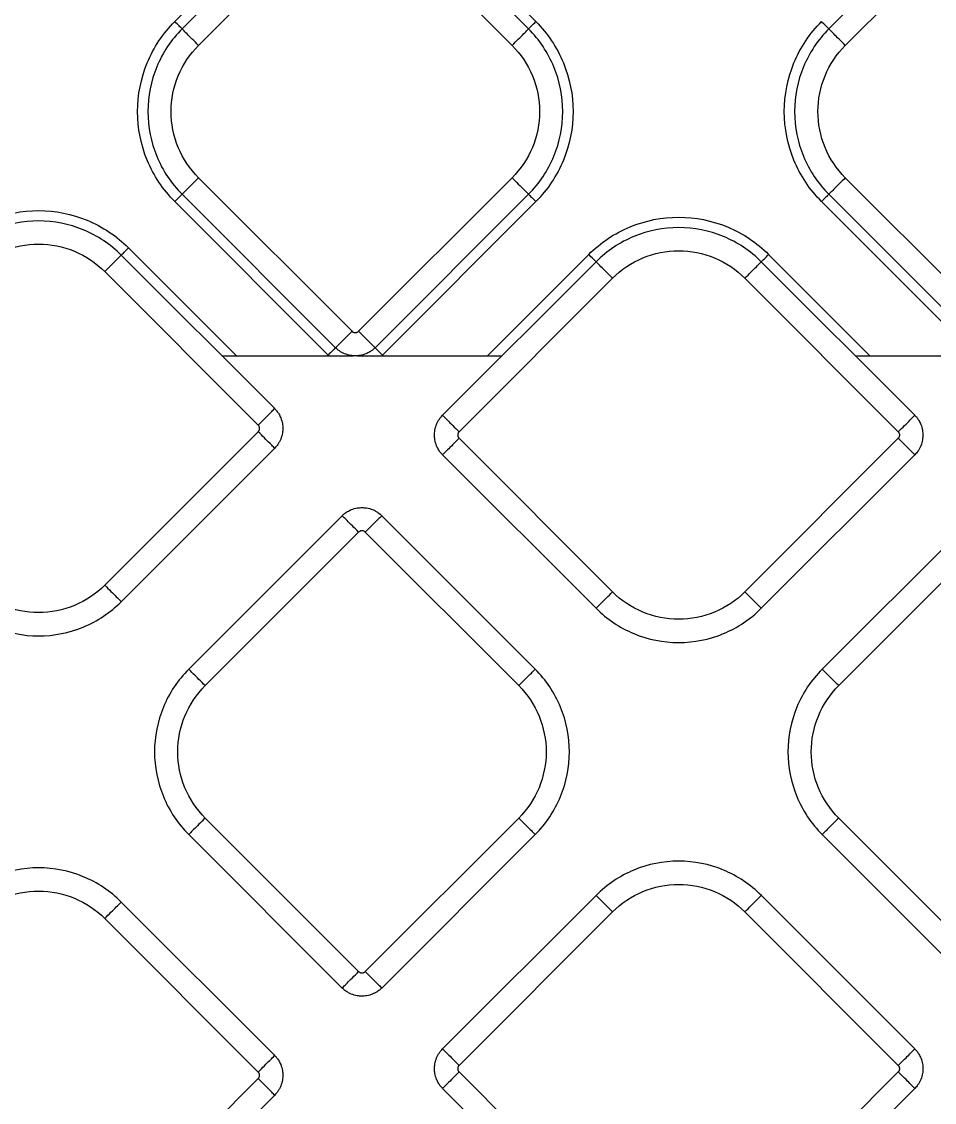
# Model space of a CAD drawing. Extents: x 525 to 609, y 649 to 778.
# Drawn here: x 567.038 to 570.957, y 693.488 to 698.127 of the extents above; entities that cross this region are included whole.
import ezdxf

# ---------------------------------------------------------------- set-up
doc = ezdxf.new("R2010")
doc.units = 0
doc.header["$MEASUREMENT"] = 0
doc.layers.add('1', color=4, linetype='Continuous')

# ---------------------------------------------------------------- blocks, each defined once
blk = doc.blocks.new('JETSETTER')
at = {"layer": '1', "color": 3, "linetype": 'Continuous', "lineweight": 25}
for p, q in [((43.2274, 29.6611), (42.5687, 29.0024)), ((44.1186, 29.0024), (43.4599, 29.6611)), ((43.2588, 29.6299), (42.6, 28.9711)), ((44.0873, 28.9711), (43.4285, 29.6299)), ((46.0353, 29.63), (45.3765, 28.9711)), ((42.6707, 28.9004), (43.3295, 29.5592)), ((43.3578, 29.5592), (44.0166, 28.9004)), ((45.4472, 28.9004), (46.106, 29.5593)), ((43.3295, 27.6734), (42.6707, 28.3323)), ((44.0166, 28.3323), (43.3578, 27.6734)), ((46.106, 27.6735), (45.4472, 28.3323)), ((42.6, 28.2616), (43.2588, 27.6027)), ((43.4285, 27.6027), (44.0873, 28.2616)), ((45.3765, 28.2616), (46.0353, 27.6028)), ((42.5687, 28.2303), (43.2274, 27.5715)), ((43.4599, 27.5715), (44.1186, 28.2303)), ((45.3452, 28.2303), (46.0039, 27.5716)), ((42.8329, 27.5687), (42.37, 28.0316)), ((42.9975, 27.3414), (42.3387, 28.0003)), ((44.3771, 27.9718), (43.7183, 27.3129)), ((44.3458, 28.0031), (43.9114, 27.5687)), ((45.7455, 27.3129), (45.0866, 27.9718)), ((45.5523, 27.5687), (45.1179, 28.0031)), ((42.268, 27.9296), (42.9268, 27.2707)), ((43.789, 27.2422), (44.4478, 27.9011)), ((45.0159, 27.9011), (45.6748, 27.2422)), ((42.7699, 27.5687), (43.3346, 27.5687)), ((43.3527, 27.5687), (43.9744, 27.5687)), ((45.4894, 27.5687), (46.1115, 27.5687)), ((42.9268, 27.2425), (42.268, 26.5836)), ((44.4478, 26.5551), (43.789, 27.214)), ((45.6748, 27.214), (45.0159, 26.5551)), ((42.3387, 26.5129), (42.9975, 27.1718)), ((43.7183, 27.1433), (44.3771, 26.4844)), ((45.0866, 26.4844), (45.7455, 27.1433)), ((43.2873, 26.882), (42.6285, 26.2231)), ((44.1158, 26.2231), (43.457, 26.882)), ((46.0068, 26.8819), (45.348, 26.2231)), ((42.6992, 26.1524), (43.358, 26.8113)), ((43.3863, 26.8113), (44.0451, 26.1524)), ((45.4187, 26.1524), (46.0775, 26.8112)), ((43.358, 24.9255), (42.6992, 25.5843)), ((44.0451, 25.5843), (43.3863, 24.9255)), ((46.0775, 24.9254), (45.4187, 25.5843)), ((42.6285, 25.5136), (43.2873, 24.8548)), ((43.457, 24.8548), (44.1158, 25.5136)), ((45.348, 25.5136), (46.0068, 24.8547)), ((44.3771, 25.2523), (43.7183, 24.5934)), ((45.7455, 24.5934), (45.0867, 25.2523)), ((42.9975, 24.5649), (42.3386, 25.2238)), ((42.2679, 25.1531), (42.9268, 24.4942)), ((43.789, 24.5227), (44.4478, 25.1816)), ((45.016, 25.1816), (45.6748, 24.5227)), ((44.4478, 23.8356), (43.789, 24.4945)), ((45.6748, 24.4945), (45.016, 23.8356)), ((42.9268, 24.466), (42.2679, 23.8071)), ((43.7183, 24.4238), (44.3771, 23.7649)), ((45.0867, 23.7649), (45.7455, 24.4238)), ((42.3386, 23.7364), (42.9975, 24.3953))]:
    blk.add_line(p, q, dxfattribs=at)
for points, knots in [([(42.5687, 28.2303), (42.5181, 28.2808), (42.4777, 28.3414), (42.423, 28.4734), (42.4088, 28.5449), (42.4088, 28.6878), (42.423, 28.7592), (42.4777, 28.8913), (42.5181, 28.9519), (42.5687, 29.0024)], [0, 0, 0, 0, 0.25, 0.25, 0.5, 0.5, 0.75, 0.75, 1, 1, 1, 1]), ([(42.6, 28.9711), (42.597, 28.9741), (42.5924, 28.9786), (42.5815, 28.9896), (42.5751, 28.996), (42.5687, 29.0024)], [0, 0, 0, 0, 0.5, 0.5, 1, 1, 1, 1]), ([(44.0873, 28.9711), (44.0903, 28.9741), (44.0948, 28.9786), (44.1058, 28.9896), (44.1122, 28.996), (44.1186, 29.0024)], [0, 0, 0, 0, 0.5, 0.5, 1, 1, 1, 1]), ([(44.1186, 29.0024), (44.1691, 28.9519), (44.2096, 28.8913), (44.2643, 28.7592), (44.2785, 28.6878), (44.2785, 28.5449), (44.2643, 28.4734), (44.2096, 28.3414), (44.1691, 28.2808), (44.1186, 28.2303)], [0, 0, 0, 0, 0.25, 0.25, 0.5, 0.5, 0.75, 0.75, 1, 1, 1, 1]), ([(45.3452, 28.2303), (45.2946, 28.2808), (45.2542, 28.3414), (45.1995, 28.4735), (45.1853, 28.5449), (45.1853, 28.6878), (45.1995, 28.7593), (45.2542, 28.8913), (45.2946, 28.9519), (45.3452, 29.0024)], [0, 0, 0, 0, 0.25, 0.25, 0.5, 0.5, 0.75, 0.75, 1, 1, 1, 1]), ([(45.3765, 28.9711), (45.3735, 28.9741), (45.3689, 28.9787), (45.358, 28.9896), (45.3516, 28.996), (45.3452, 29.0024)], [0, 0, 0, 0, 0.5, 0.5, 1, 1, 1, 1]), ([(42.6, 28.9711), (42.5535, 28.9247), (42.5163, 28.869), (42.4661, 28.7477), (42.453, 28.682), (42.453, 28.5507), (42.4661, 28.485), (42.5163, 28.3637), (42.5535, 28.308), (42.6, 28.2616)], [0, 0, 0, 0, 0.25, 0.25, 0.5, 0.5, 0.75, 0.75, 1, 1, 1, 1]), ([(42.6707, 28.9004), (42.6615, 28.9096), (42.6524, 28.9187), (42.6354, 28.9356), (42.6276, 28.9434), (42.6146, 28.9565), (42.6093, 28.9618), (42.6021, 28.969), (42.6001, 28.9709), (42.6, 28.9711)], [0, 0, 0, 0, 0.25, 0.25, 0.5, 0.5, 0.75, 0.75, 1, 1, 1, 1]), ([(44.0166, 28.9004), (44.0258, 28.9096), (44.0349, 28.9187), (44.0519, 28.9356), (44.0596, 28.9434), (44.0727, 28.9565), (44.078, 28.9618), (44.0852, 28.969), (44.0872, 28.9709), (44.0873, 28.9711)], [0, 0, 0, 0, 0.25, 0.25, 0.5, 0.5, 0.75, 0.75, 1, 1, 1, 1]), ([(44.0873, 28.2616), (44.1338, 28.308), (44.1709, 28.3637), (44.2212, 28.485), (44.2343, 28.5507), (44.2343, 28.682), (44.2212, 28.7477), (44.1709, 28.869), (44.1338, 28.9247), (44.0873, 28.9711)], [0, 0, 0, 0, 0.25, 0.25, 0.5, 0.5, 0.75, 0.75, 1, 1, 1, 1]), ([(45.3765, 28.9711), (45.33, 28.9247), (45.2928, 28.869), (45.2426, 28.7477), (45.2295, 28.682), (45.2295, 28.5507), (45.2426, 28.485), (45.2928, 28.3637), (45.33, 28.308), (45.3765, 28.2616)], [0, 0, 0, 0, 0.25, 0.25, 0.5, 0.5, 0.75, 0.75, 1, 1, 1, 1]), ([(45.4472, 28.9004), (45.438, 28.9096), (45.4289, 28.9187), (45.4119, 28.9357), (45.4041, 28.9435), (45.3911, 28.9565), (45.3858, 28.9618), (45.3786, 28.969), (45.3766, 28.971), (45.3765, 28.9711)], [0, 0, 0, 0, 0.25, 0.25, 0.5, 0.5, 0.75, 0.75, 1, 1, 1, 1]), ([(42.6707, 28.3323), (42.6335, 28.3695), (42.6037, 28.414), (42.5635, 28.5112), (42.553, 28.5637), (42.553, 28.6689), (42.5635, 28.7215), (42.6037, 28.8187), (42.6335, 28.8632), (42.6707, 28.9004)], [0, 0, 0, 0, 0.25, 0.25, 0.5, 0.5, 0.75, 0.75, 1, 1, 1, 1]), ([(44.0166, 28.9004), (44.0538, 28.8632), (44.0836, 28.8187), (44.1238, 28.7215), (44.1343, 28.6689), (44.1343, 28.5637), (44.1238, 28.5112), (44.0836, 28.414), (44.0538, 28.3695), (44.0166, 28.3323)], [0, 0, 0, 0, 0.25, 0.25, 0.5, 0.5, 0.75, 0.75, 1, 1, 1, 1]), ([(45.4472, 28.3323), (45.41, 28.3695), (45.3802, 28.414), (45.34, 28.5112), (45.3295, 28.5638), (45.3295, 28.669), (45.34, 28.7215), (45.3802, 28.8187), (45.41, 28.8632), (45.4472, 28.9004)], [0, 0, 0, 0, 0.25, 0.25, 0.5, 0.5, 0.75, 0.75, 1, 1, 1, 1]), ([(42.6707, 28.3323), (42.6615, 28.3231), (42.6524, 28.314), (42.6354, 28.297), (42.6276, 28.2892), (42.6146, 28.2762), (42.6093, 28.2709), (42.6021, 28.2637), (42.6001, 28.2617), (42.6, 28.2616)], [0, 0, 0, 0, 0.25, 0.25, 0.5, 0.5, 0.75, 0.75, 1, 1, 1, 1]), ([(44.0166, 28.3323), (44.0258, 28.3231), (44.0349, 28.314), (44.0519, 28.297), (44.0596, 28.2892), (44.0727, 28.2762), (44.078, 28.2709), (44.0852, 28.2637), (44.0872, 28.2617), (44.0873, 28.2616)], [0, 0, 0, 0, 0.25, 0.25, 0.5, 0.5, 0.75, 0.75, 1, 1, 1, 1]), ([(45.4472, 28.3323), (45.438, 28.3231), (45.4289, 28.314), (45.4119, 28.2971), (45.4041, 28.2893), (45.3911, 28.2762), (45.3858, 28.2709), (45.3786, 28.2637), (45.3766, 28.2618), (45.3765, 28.2616)], [0, 0, 0, 0, 0.25, 0.25, 0.5, 0.5, 0.75, 0.75, 1, 1, 1, 1]), ([(42.6, 28.2616), (42.597, 28.2586), (42.5924, 28.254), (42.5815, 28.2431), (42.5751, 28.2367), (42.5687, 28.2303)], [0, 0, 0, 0, 0.5, 0.5, 1, 1, 1, 1]), ([(44.0873, 28.2616), (44.0903, 28.2586), (44.0948, 28.254), (44.1058, 28.2431), (44.1122, 28.2367), (44.1186, 28.2303)], [0, 0, 0, 0, 0.5, 0.5, 1, 1, 1, 1]), ([(45.3765, 28.2616), (45.3735, 28.2586), (45.3689, 28.2541), (45.358, 28.2431), (45.3516, 28.2367), (45.3452, 28.2303)], [0, 0, 0, 0, 0.5, 0.5, 1, 1, 1, 1]), ([(41.5978, 28.0316), (41.6484, 28.0821), (41.7089, 28.1226), (41.841, 28.1773), (41.9124, 28.1915), (42.0554, 28.1915), (42.1268, 28.1773), (42.2589, 28.1226), (42.3194, 28.0821), (42.37, 28.0316)], [0, 0, 0, 0, 0.25, 0.25, 0.5, 0.5, 0.75, 0.75, 1, 1, 1, 1]), ([(44.3458, 28.0031), (44.3964, 28.0536), (44.4569, 28.0941), (44.589, 28.1488), (44.6604, 28.163), (44.8033, 28.163), (44.8748, 28.1488), (45.0068, 28.0941), (45.0674, 28.0536), (45.1179, 28.0031)], [0, 0, 0, 0, 0.25, 0.25, 0.5, 0.5, 0.75, 0.75, 1, 1, 1, 1]), ([(42.3387, 28.0003), (42.2922, 28.0467), (42.2366, 28.0839), (42.1152, 28.1342), (42.0496, 28.1472), (41.9182, 28.1472), (41.8526, 28.1342), (41.7312, 28.0839), (41.6756, 28.0467), (41.6291, 28.0003)], [0, 0, 0, 0, 0.25, 0.25, 0.5, 0.5, 0.75, 0.75, 1, 1, 1, 1]), ([(45.0866, 27.9718), (45.0402, 28.0182), (44.9846, 28.0554), (44.8632, 28.1057), (44.7976, 28.1187), (44.6662, 28.1187), (44.6006, 28.1057), (44.4792, 28.0554), (44.4236, 28.0182), (44.3771, 27.9718)], [0, 0, 0, 0, 0.25, 0.25, 0.5, 0.5, 0.75, 0.75, 1, 1, 1, 1]), ([(41.6998, 27.9296), (41.737, 27.9668), (41.7816, 27.9965), (41.8788, 28.0368), (41.9313, 28.0472), (42.0365, 28.0472), (42.0891, 28.0368), (42.1862, 27.9965), (42.2308, 27.9668), (42.268, 27.9296)], [0, 0, 0, 0, 0.25, 0.25, 0.5, 0.5, 0.75, 0.75, 1, 1, 1, 1]), ([(42.3387, 28.0003), (42.3417, 28.0033), (42.3462, 28.0078), (42.3572, 28.0188), (42.3636, 28.0252), (42.37, 28.0316)], [0, 0, 0, 0, 0.5, 0.5, 1, 1, 1, 1]), ([(44.4478, 27.9011), (44.485, 27.9383), (44.5296, 27.968), (44.6267, 28.0083), (44.6793, 28.0187), (44.7845, 28.0187), (44.837, 28.0083), (44.9342, 27.968), (44.9788, 27.9383), (45.0159, 27.9011)], [0, 0, 0, 0, 0.25, 0.25, 0.5, 0.5, 0.75, 0.75, 1, 1, 1, 1]), ([(42.268, 27.9296), (42.2771, 27.9387), (42.2863, 27.9479), (42.3032, 27.9648), (42.311, 27.9726), (42.3241, 27.9857), (42.3293, 27.9909), (42.3366, 27.9982), (42.3385, 28.0001), (42.3387, 28.0003)], [0, 0, 0, 0, 0.25, 0.25, 0.5, 0.5, 0.75, 0.75, 1, 1, 1, 1]), ([(44.3771, 27.9718), (44.3741, 27.9747), (44.3696, 27.9793), (44.3586, 27.9903), (44.3522, 27.9967), (44.3458, 28.0031)], [0, 0, 0, 0, 0.5, 0.5, 1, 1, 1, 1]), ([(44.4478, 27.9011), (44.4387, 27.9102), (44.4295, 27.9194), (44.4126, 27.9363), (44.4048, 27.9441), (44.3917, 27.9572), (44.3865, 27.9624), (44.3792, 27.9697), (44.3773, 27.9716), (44.3771, 27.9718)], [0, 0, 0, 0, 0.25, 0.25, 0.5, 0.5, 0.75, 0.75, 1, 1, 1, 1]), ([(45.0159, 27.9011), (45.0251, 27.9102), (45.0342, 27.9194), (45.0512, 27.9363), (45.059, 27.9441), (45.072, 27.9572), (45.0773, 27.9624), (45.0845, 27.9697), (45.0865, 27.9716), (45.0866, 27.9718)], [0, 0, 0, 0, 0.25, 0.25, 0.5, 0.5, 0.75, 0.75, 1, 1, 1, 1]), ([(45.0866, 27.9718), (45.0896, 27.9747), (45.0942, 27.9793), (45.1051, 27.9903), (45.1115, 27.9967), (45.1179, 28.0031)], [0, 0, 0, 0, 0.5, 0.5, 1, 1, 1, 1]), ([(43.2588, 27.6027), (43.259, 27.6029), (43.2609, 27.6049), (43.2681, 27.6121), (43.2734, 27.6173), (43.2865, 27.6304), (43.2943, 27.6382), (43.3112, 27.6551), (43.3203, 27.6643), (43.3295, 27.6734)], [0, 0, 0, 0, 0.25, 0.25, 0.5, 0.5, 0.75, 0.75, 1, 1, 1, 1]), ([(43.3295, 27.6734), (43.3301, 27.6728), (43.3314, 27.6717), (43.3336, 27.6702), (43.3363, 27.6689), (43.3397, 27.6678), (43.3436, 27.6674), (43.3476, 27.6678), (43.3513, 27.669), (43.3548, 27.6708), (43.3568, 27.6726), (43.3578, 27.6734)], [0, 0, 0, 0, 0.083478, 0.166388, 0.250171, 0.374789, 0.500105, 0.62472, 0.750039, 0.874841, 1, 1, 1, 1]), ([(43.3578, 27.6734), (43.3669, 27.6643), (43.3761, 27.6551), (43.393, 27.6382), (43.4008, 27.6304), (43.4139, 27.6173), (43.4191, 27.6121), (43.4264, 27.6049), (43.4283, 27.6029), (43.4285, 27.6027)], [0, 0, 0, 0, 0.25, 0.25, 0.5, 0.5, 0.75, 0.75, 1, 1, 1, 1]), ([(43.2588, 27.6027), (43.256, 27.5999), (43.2514, 27.5954), (43.2401, 27.5842), (43.2335, 27.5776), (43.2274, 27.5715)], [0, 0, 0, 0, 0.5, 0.5, 1, 1, 1, 1]), ([(43.4285, 27.6027), (43.4269, 27.6012), (43.4237, 27.5981), (43.4182, 27.5935), (43.4122, 27.589), (43.4053, 27.5846), (43.3977, 27.5805), (43.3842, 27.5744), (43.366, 27.5693), (43.3436, 27.5674), (43.3213, 27.5693), (43.3017, 27.5748), (43.2858, 27.5823), (43.2753, 27.5888), (43.2663, 27.5956), (43.2612, 27.6004), (43.2588, 27.6027)], [0, 0, 0, 0, 0.0347068, 0.0722476, 0.1125946, 0.1557374, 0.2016822, 0.2504495, 0.3930454, 0.5000297, 0.6069718, 0.74961, 0.8216425, 0.887377, 0.9468461, 1, 1, 1, 1]), ([(43.4599, 27.5715), (43.4538, 27.5776), (43.4472, 27.5842), (43.4359, 27.5954), (43.4313, 27.5999), (43.4285, 27.6027)], [0, 0, 0, 0, 0.5, 0.5, 1, 1, 1, 1]), ([(42.9268, 27.2707), (42.936, 27.2799), (42.9451, 27.289), (42.9621, 27.306), (42.9698, 27.3138), (42.9829, 27.3268), (42.9882, 27.3321), (42.9954, 27.3393), (42.9974, 27.3413), (42.9975, 27.3414)], [0, 0, 0, 0, 0.25, 0.25, 0.5, 0.5, 0.75, 0.75, 1, 1, 1, 1]), ([(42.9975, 27.3414), (42.999, 27.3399), (43.0022, 27.3366), (43.0067, 27.3312), (43.0112, 27.3251), (43.0156, 27.3183), (43.0197, 27.3107), (43.0259, 27.2971), (43.031, 27.279), (43.0328, 27.2566), (43.031, 27.2342), (43.0255, 27.2147), (43.0179, 27.1988), (43.0114, 27.1882), (43.0047, 27.1793), (42.9998, 27.1742), (42.9975, 27.1718)], [0, 0, 0, 0, 0.034707, 0.072248, 0.112595, 0.155737, 0.201682, 0.250449, 0.393045, 0.50003, 0.606972, 0.74961, 0.821642, 0.887377, 0.946846, 1, 1, 1, 1]), ([(43.7183, 27.1433), (43.7168, 27.1448), (43.7136, 27.1481), (43.7091, 27.1535), (43.7046, 27.1596), (43.7002, 27.1664), (43.696, 27.174), (43.6899, 27.1876), (43.6848, 27.2057), (43.683, 27.2281), (43.6848, 27.2505), (43.6903, 27.27), (43.6979, 27.2859), (43.7044, 27.2965), (43.7111, 27.3054), (43.716, 27.3105), (43.7183, 27.3129)], [0, 0, 0, 0, 0.034707, 0.072248, 0.112595, 0.155737, 0.201682, 0.250449, 0.393045, 0.50003, 0.606972, 0.74961, 0.821643, 0.887377, 0.946846, 1, 1, 1, 1]), ([(43.7183, 27.3129), (43.7184, 27.3128), (43.7204, 27.3108), (43.7276, 27.3036), (43.7329, 27.2983), (43.7459, 27.2853), (43.7537, 27.2775), (43.7707, 27.2605), (43.7798, 27.2514), (43.789, 27.2422)], [0, 0, 0, 0, 0.25, 0.25, 0.5, 0.5, 0.75, 0.75, 1, 1, 1, 1]), ([(45.6748, 27.2422), (45.6839, 27.2514), (45.6931, 27.2605), (45.71, 27.2775), (45.7178, 27.2853), (45.7309, 27.2983), (45.7361, 27.3036), (45.7434, 27.3108), (45.7453, 27.3128), (45.7455, 27.3129)], [0, 0, 0, 0, 0.25, 0.25, 0.5, 0.5, 0.75, 0.75, 1, 1, 1, 1]), ([(45.7455, 27.3129), (45.747, 27.3114), (45.7501, 27.3081), (45.7547, 27.3027), (45.7592, 27.2966), (45.7636, 27.2898), (45.7677, 27.2822), (45.7738, 27.2686), (45.7789, 27.2505), (45.7808, 27.2281), (45.7789, 27.2057), (45.7734, 27.1862), (45.7659, 27.1702), (45.7594, 27.1597), (45.7526, 27.1508), (45.7478, 27.1457), (45.7455, 27.1433)], [0, 0, 0, 0, 0.0347068, 0.0722476, 0.1125946, 0.1557374, 0.2016822, 0.2504495, 0.3930454, 0.5000297, 0.6069718, 0.74961, 0.8216425, 0.887377, 0.9468461, 1, 1, 1, 1]), ([(42.9268, 27.2425), (42.9274, 27.2431), (42.9286, 27.2444), (42.93, 27.2466), (42.9314, 27.2493), (42.9324, 27.2527), (42.9328, 27.2566), (42.9324, 27.2605), (42.9313, 27.2643), (42.9294, 27.2678), (42.9277, 27.2698), (42.9268, 27.2707)], [0, 0, 0, 0, 0.083478, 0.166388, 0.250171, 0.374789, 0.500105, 0.62472, 0.750039, 0.874841, 1, 1, 1, 1]), ([(42.9975, 27.1718), (42.9974, 27.1719), (42.9954, 27.1739), (42.9882, 27.1811), (42.9829, 27.1864), (42.9698, 27.1994), (42.9621, 27.2072), (42.9451, 27.2242), (42.936, 27.2333), (42.9268, 27.2425)], [0, 0, 0, 0, 0.25, 0.25, 0.5, 0.5, 0.75, 0.75, 1, 1, 1, 1]), ([(43.789, 27.2422), (43.7884, 27.2416), (43.7872, 27.2403), (43.7858, 27.2381), (43.7844, 27.2354), (43.7834, 27.232), (43.783, 27.2281), (43.7834, 27.2242), (43.7845, 27.2204), (43.7864, 27.2169), (43.7881, 27.2149), (43.789, 27.214)], [0, 0, 0, 0, 0.0834784, 0.1663875, 0.2501706, 0.374789, 0.5001047, 0.6247202, 0.7500387, 0.8748413, 1, 1, 1, 1]), ([(45.6748, 27.214), (45.6754, 27.2146), (45.6766, 27.2159), (45.678, 27.2181), (45.6794, 27.2208), (45.6804, 27.2242), (45.6808, 27.2281), (45.6804, 27.232), (45.6792, 27.2358), (45.6774, 27.2393), (45.6757, 27.2413), (45.6748, 27.2422)], [0, 0, 0, 0, 0.083478, 0.166388, 0.250171, 0.374789, 0.500105, 0.62472, 0.750039, 0.874841, 1, 1, 1, 1]), ([(43.789, 27.214), (43.7798, 27.2048), (43.7707, 27.1957), (43.7537, 27.1787), (43.7459, 27.1709), (43.7329, 27.1579), (43.7276, 27.1526), (43.7204, 27.1454), (43.7184, 27.1434), (43.7183, 27.1433)], [0, 0, 0, 0, 0.25, 0.25, 0.5, 0.5, 0.75, 0.75, 1, 1, 1, 1]), ([(45.7455, 27.1433), (45.7453, 27.1434), (45.7434, 27.1454), (45.7361, 27.1526), (45.7309, 27.1579), (45.7178, 27.1709), (45.71, 27.1787), (45.6931, 27.1957), (45.6839, 27.2048), (45.6748, 27.214)], [0, 0, 0, 0, 0.25, 0.25, 0.5, 0.5, 0.75, 0.75, 1, 1, 1, 1]), ([(43.2873, 26.882), (43.2889, 26.8835), (43.2921, 26.8866), (43.2975, 26.8912), (43.3036, 26.8957), (43.3105, 26.9001), (43.3181, 26.9042), (43.3316, 26.9103), (43.3498, 26.9154), (43.3721, 26.9173), (43.3945, 26.9154), (43.4141, 26.9099), (43.43, 26.9024), (43.4405, 26.8959), (43.4495, 26.8891), (43.4546, 26.8843), (43.457, 26.882)], [0, 0, 0, 0, 0.034707, 0.072248, 0.112595, 0.155737, 0.201682, 0.250449, 0.393045, 0.50003, 0.606972, 0.74961, 0.821643, 0.887377, 0.946846, 1, 1, 1, 1]), ([(43.358, 26.8113), (43.3489, 26.8204), (43.3397, 26.8296), (43.3228, 26.8465), (43.315, 26.8543), (43.3019, 26.8674), (43.2967, 26.8726), (43.2894, 26.8798), (43.2875, 26.8818), (43.2873, 26.882)], [0, 0, 0, 0, 0.25, 0.25, 0.5, 0.5, 0.75, 0.75, 1, 1, 1, 1]), ([(43.457, 26.882), (43.4568, 26.8818), (43.4549, 26.8798), (43.4476, 26.8726), (43.4424, 26.8674), (43.4293, 26.8543), (43.4215, 26.8465), (43.4046, 26.8296), (43.3954, 26.8204), (43.3863, 26.8113)], [0, 0, 0, 0, 0.25, 0.25, 0.5, 0.5, 0.75, 0.75, 1, 1, 1, 1]), ([(43.3863, 26.8113), (43.3856, 26.8119), (43.3844, 26.813), (43.3822, 26.8145), (43.3794, 26.8158), (43.3761, 26.8169), (43.3722, 26.8172), (43.3682, 26.8169), (43.3645, 26.8157), (43.3609, 26.8139), (43.359, 26.8121), (43.358, 26.8113)], [0, 0, 0, 0, 0.0834784, 0.1663875, 0.2501706, 0.374789, 0.5001047, 0.6247202, 0.7500387, 0.8748413, 1, 1, 1, 1]), ([(42.268, 26.5836), (42.2308, 26.5464), (42.1862, 26.5167), (42.0891, 26.4764), (42.0365, 26.466), (41.9313, 26.466), (41.8788, 26.4764), (41.7816, 26.5167), (41.737, 26.5464), (41.6998, 26.5836)], [0, 0, 0, 0, 0.25, 0.25, 0.5, 0.5, 0.75, 0.75, 1, 1, 1, 1]), ([(42.268, 26.5836), (42.2771, 26.5745), (42.2863, 26.5653), (42.3032, 26.5484), (42.311, 26.5406), (42.3241, 26.5275), (42.3293, 26.5223), (42.3366, 26.515), (42.3385, 26.5131), (42.3387, 26.5129)], [0, 0, 0, 0, 0.25, 0.25, 0.5, 0.5, 0.75, 0.75, 1, 1, 1, 1]), ([(44.3771, 26.4844), (44.3773, 26.4846), (44.3792, 26.4865), (44.3865, 26.4938), (44.3917, 26.499), (44.4048, 26.5121), (44.4126, 26.5199), (44.4295, 26.5368), (44.4387, 26.546), (44.4478, 26.5551)], [0, 0, 0, 0, 0.25, 0.25, 0.5, 0.5, 0.75, 0.75, 1, 1, 1, 1]), ([(45.0159, 26.5551), (44.9788, 26.5179), (44.9342, 26.4882), (44.837, 26.4479), (44.7845, 26.4375), (44.6793, 26.4375), (44.6267, 26.4479), (44.5296, 26.4882), (44.485, 26.5179), (44.4478, 26.5551)], [0, 0, 0, 0, 0.25, 0.25, 0.5, 0.5, 0.75, 0.75, 1, 1, 1, 1]), ([(45.0159, 26.5551), (45.0251, 26.546), (45.0342, 26.5368), (45.0512, 26.5199), (45.059, 26.5121), (45.072, 26.499), (45.0773, 26.4938), (45.0845, 26.4865), (45.0865, 26.4846), (45.0866, 26.4844)], [0, 0, 0, 0, 0.25, 0.25, 0.5, 0.5, 0.75, 0.75, 1, 1, 1, 1]), ([(41.6291, 26.5129), (41.6756, 26.4665), (41.7312, 26.4293), (41.8526, 26.379), (41.9182, 26.366), (42.0496, 26.366), (42.1152, 26.379), (42.2366, 26.4293), (42.2922, 26.4665), (42.3387, 26.5129)], [0, 0, 0, 0, 0.25, 0.25, 0.5, 0.5, 0.75, 0.75, 1, 1, 1, 1]), ([(44.3771, 26.4844), (44.4236, 26.438), (44.4792, 26.4008), (44.6006, 26.3505), (44.6662, 26.3375), (44.7976, 26.3375), (44.8632, 26.3505), (44.9846, 26.4008), (45.0402, 26.438), (45.0866, 26.4844)], [0, 0, 0, 0, 0.25, 0.25, 0.5, 0.5, 0.75, 0.75, 1, 1, 1, 1]), ([(42.6285, 26.2231), (42.582, 26.1767), (42.5448, 26.121), (42.4946, 25.9997), (42.4815, 25.934), (42.4815, 25.8027), (42.4946, 25.737), (42.5448, 25.6157), (42.582, 25.56), (42.6285, 25.5136)], [0, 0, 0, 0, 0.25, 0.25, 0.5, 0.5, 0.75, 0.75, 1, 1, 1, 1]), ([(42.6992, 26.1524), (42.69, 26.1616), (42.6809, 26.1707), (42.6639, 26.1877), (42.6561, 26.1955), (42.6431, 26.2085), (42.6378, 26.2138), (42.6306, 26.221), (42.6286, 26.223), (42.6285, 26.2231)], [0, 0, 0, 0, 0.25, 0.25, 0.5, 0.5, 0.75, 0.75, 1, 1, 1, 1]), ([(44.0451, 26.1524), (44.0543, 26.1616), (44.0634, 26.1707), (44.0804, 26.1877), (44.0882, 26.1955), (44.1012, 26.2085), (44.1065, 26.2138), (44.1137, 26.221), (44.1157, 26.223), (44.1158, 26.2231)], [0, 0, 0, 0, 0.25, 0.25, 0.5, 0.5, 0.75, 0.75, 1, 1, 1, 1]), ([(44.1158, 25.5136), (44.1623, 25.56), (44.1995, 25.6157), (44.2497, 25.737), (44.2628, 25.8027), (44.2628, 25.934), (44.2497, 25.9997), (44.1995, 26.121), (44.1623, 26.1767), (44.1158, 26.2231)], [0, 0, 0, 0, 0.25, 0.25, 0.5, 0.5, 0.75, 0.75, 1, 1, 1, 1]), ([(45.348, 26.2231), (45.3015, 26.1767), (45.2643, 26.121), (45.2141, 25.9997), (45.201, 25.934), (45.201, 25.8027), (45.2141, 25.737), (45.2643, 25.6157), (45.3015, 25.56), (45.348, 25.5136)], [0, 0, 0, 0, 0.25, 0.25, 0.5, 0.5, 0.75, 0.75, 1, 1, 1, 1]), ([(45.4187, 26.1524), (45.4095, 26.1616), (45.4004, 26.1707), (45.3834, 26.1876), (45.3756, 26.1954), (45.3626, 26.2085), (45.3573, 26.2138), (45.3501, 26.221), (45.3481, 26.2229), (45.348, 26.2231)], [0, 0, 0, 0, 0.25, 0.25, 0.5, 0.5, 0.75, 0.75, 1, 1, 1, 1]), ([(42.6992, 25.5843), (42.662, 25.6215), (42.6322, 25.666), (42.592, 25.7632), (42.5815, 25.8158), (42.5815, 25.921), (42.592, 25.9735), (42.6322, 26.0707), (42.662, 26.1152), (42.6992, 26.1524)], [0, 0, 0, 0, 0.25, 0.25, 0.5, 0.5, 0.75, 0.75, 1, 1, 1, 1]), ([(44.0451, 26.1524), (44.0823, 26.1152), (44.1121, 26.0707), (44.1523, 25.9735), (44.1628, 25.921), (44.1628, 25.8158), (44.1523, 25.7632), (44.1121, 25.666), (44.0823, 25.6215), (44.0451, 25.5843)], [0, 0, 0, 0, 0.25, 0.25, 0.5, 0.5, 0.75, 0.75, 1, 1, 1, 1]), ([(45.4187, 25.5843), (45.3815, 25.6215), (45.3517, 25.666), (45.3115, 25.7632), (45.301, 25.8157), (45.301, 25.9209), (45.3115, 25.9735), (45.3517, 26.0707), (45.3815, 26.1152), (45.4187, 26.1524)], [0, 0, 0, 0, 0.25, 0.25, 0.5, 0.5, 0.75, 0.75, 1, 1, 1, 1]), ([(42.6992, 25.5843), (42.69, 25.5751), (42.6809, 25.566), (42.6639, 25.5491), (42.6561, 25.5413), (42.6431, 25.5282), (42.6378, 25.5229), (42.6306, 25.5157), (42.6286, 25.5138), (42.6285, 25.5136)], [0, 0, 0, 0, 0.25, 0.25, 0.5, 0.5, 0.75, 0.75, 1, 1, 1, 1]), ([(44.0451, 25.5843), (44.0543, 25.5751), (44.0634, 25.566), (44.0804, 25.5491), (44.0882, 25.5413), (44.1012, 25.5282), (44.1065, 25.5229), (44.1137, 25.5157), (44.1157, 25.5138), (44.1158, 25.5136)], [0, 0, 0, 0, 0.25, 0.25, 0.5, 0.5, 0.75, 0.75, 1, 1, 1, 1]), ([(45.4187, 25.5843), (45.4095, 25.5751), (45.4004, 25.566), (45.3834, 25.549), (45.3756, 25.5412), (45.3626, 25.5282), (45.3573, 25.5229), (45.3501, 25.5157), (45.3481, 25.5137), (45.348, 25.5136)], [0, 0, 0, 0, 0.25, 0.25, 0.5, 0.5, 0.75, 0.75, 1, 1, 1, 1]), ([(45.0867, 25.2523), (45.0402, 25.2987), (44.9846, 25.3359), (44.8632, 25.3862), (44.7976, 25.3992), (44.6662, 25.3992), (44.6006, 25.3862), (44.4792, 25.3359), (44.4236, 25.2987), (44.3771, 25.2523)], [0, 0, 0, 0, 0.25, 0.25, 0.5, 0.5, 0.75, 0.75, 1, 1, 1, 1]), ([(42.3386, 25.2238), (42.2922, 25.2702), (42.2366, 25.3074), (42.1152, 25.3577), (42.0496, 25.3707), (41.9182, 25.3707), (41.8526, 25.3577), (41.7312, 25.3074), (41.6756, 25.2702), (41.6291, 25.2238)], [0, 0, 0, 0, 0.25, 0.25, 0.5, 0.5, 0.75, 0.75, 1, 1, 1, 1]), ([(44.4478, 25.1816), (44.485, 25.2188), (44.5296, 25.2485), (44.6268, 25.2888), (44.6793, 25.2992), (44.7845, 25.2992), (44.8371, 25.2888), (44.9342, 25.2485), (44.9788, 25.2188), (45.016, 25.1816)], [0, 0, 0, 0, 0.25, 0.25, 0.5, 0.5, 0.75, 0.75, 1, 1, 1, 1]), ([(41.6998, 25.1531), (41.737, 25.1903), (41.7816, 25.22), (41.8787, 25.2603), (41.9313, 25.2707), (42.0365, 25.2707), (42.089, 25.2603), (42.1862, 25.22), (42.2308, 25.1903), (42.2679, 25.1531)], [0, 0, 0, 0, 0.25, 0.25, 0.5, 0.5, 0.75, 0.75, 1, 1, 1, 1]), ([(44.4478, 25.1816), (44.4387, 25.1907), (44.4295, 25.1999), (44.4126, 25.2168), (44.4048, 25.2246), (44.3918, 25.2377), (44.3865, 25.2429), (44.3793, 25.2502), (44.3773, 25.2521), (44.3771, 25.2523)], [0, 0, 0, 0, 0.25, 0.25, 0.5, 0.5, 0.75, 0.75, 1, 1, 1, 1]), ([(45.016, 25.1816), (45.0251, 25.1907), (45.0343, 25.1999), (45.0512, 25.2168), (45.059, 25.2246), (45.0721, 25.2377), (45.0773, 25.2429), (45.0846, 25.2502), (45.0865, 25.2521), (45.0867, 25.2523)], [0, 0, 0, 0, 0.25, 0.25, 0.5, 0.5, 0.75, 0.75, 1, 1, 1, 1]), ([(42.2679, 25.1531), (42.2771, 25.1622), (42.2862, 25.1714), (42.3032, 25.1883), (42.311, 25.1961), (42.324, 25.2092), (42.3293, 25.2144), (42.3365, 25.2217), (42.3385, 25.2236), (42.3386, 25.2238)], [0, 0, 0, 0, 0.25, 0.25, 0.5, 0.5, 0.75, 0.75, 1, 1, 1, 1]), ([(43.2873, 24.8548), (43.2875, 24.8549), (43.2894, 24.8569), (43.2967, 24.8641), (43.3019, 24.8694), (43.315, 24.8824), (43.3228, 24.8902), (43.3397, 24.9072), (43.3489, 24.9163), (43.358, 24.9255)], [0, 0, 0, 0, 0.25, 0.25, 0.5, 0.5, 0.75, 0.75, 1, 1, 1, 1]), ([(43.358, 24.9255), (43.3587, 24.9249), (43.3599, 24.9237), (43.3621, 24.9222), (43.3649, 24.9209), (43.3682, 24.9199), (43.3721, 24.9195), (43.3761, 24.9199), (43.3798, 24.921), (43.3834, 24.9228), (43.3853, 24.9246), (43.3863, 24.9255)], [0, 0, 0, 0, 0.083478, 0.166388, 0.250171, 0.374789, 0.500105, 0.62472, 0.750039, 0.874841, 1, 1, 1, 1]), ([(43.3863, 24.9255), (43.3954, 24.9163), (43.4046, 24.9072), (43.4215, 24.8902), (43.4293, 24.8824), (43.4424, 24.8694), (43.4476, 24.8641), (43.4549, 24.8569), (43.4568, 24.8549), (43.457, 24.8548)], [0, 0, 0, 0, 0.25, 0.25, 0.5, 0.5, 0.75, 0.75, 1, 1, 1, 1]), ([(43.457, 24.8548), (43.4554, 24.8533), (43.4522, 24.8501), (43.4468, 24.8456), (43.4407, 24.8411), (43.4338, 24.8367), (43.4262, 24.8325), (43.4127, 24.8264), (43.3945, 24.8213), (43.3722, 24.8195), (43.3498, 24.8213), (43.3302, 24.8268), (43.3143, 24.8343), (43.3038, 24.8408), (43.2948, 24.8476), (43.2897, 24.8525), (43.2873, 24.8548)], [0, 0, 0, 0, 0.034707, 0.072248, 0.112595, 0.155737, 0.201682, 0.250449, 0.393045, 0.50003, 0.606972, 0.74961, 0.821642, 0.887377, 0.946846, 1, 1, 1, 1]), ([(43.7183, 24.4238), (43.7168, 24.4253), (43.7136, 24.4286), (43.7091, 24.434), (43.7046, 24.4401), (43.7002, 24.4469), (43.6961, 24.4545), (43.69, 24.4681), (43.6848, 24.4862), (43.683, 24.5086), (43.6848, 24.531), (43.6903, 24.5505), (43.6979, 24.5665), (43.7044, 24.577), (43.7111, 24.5859), (43.716, 24.591), (43.7183, 24.5934)], [0, 0, 0, 0, 0.034707, 0.072248, 0.112595, 0.155737, 0.201682, 0.250449, 0.393045, 0.50003, 0.606972, 0.74961, 0.821642, 0.887377, 0.946846, 1, 1, 1, 1]), ([(43.7183, 24.5934), (43.7185, 24.5933), (43.7204, 24.5913), (43.7277, 24.5841), (43.7329, 24.5788), (43.746, 24.5658), (43.7538, 24.558), (43.7707, 24.541), (43.7799, 24.5319), (43.789, 24.5227)], [0, 0, 0, 0, 0.25, 0.25, 0.5, 0.5, 0.75, 0.75, 1, 1, 1, 1]), ([(45.6748, 24.5227), (45.684, 24.5319), (45.6931, 24.541), (45.7101, 24.558), (45.7178, 24.5658), (45.7309, 24.5788), (45.7362, 24.5841), (45.7434, 24.5913), (45.7454, 24.5933), (45.7455, 24.5934)], [0, 0, 0, 0, 0.25, 0.25, 0.5, 0.5, 0.75, 0.75, 1, 1, 1, 1]), ([(45.7455, 24.5934), (45.747, 24.5919), (45.7502, 24.5886), (45.7547, 24.5832), (45.7592, 24.5771), (45.7636, 24.5703), (45.7677, 24.5627), (45.7739, 24.5491), (45.779, 24.531), (45.7808, 24.5086), (45.779, 24.4862), (45.7735, 24.4667), (45.7659, 24.4508), (45.7594, 24.4402), (45.7527, 24.4313), (45.7478, 24.4262), (45.7455, 24.4238)], [0, 0, 0, 0, 0.034707, 0.072248, 0.112595, 0.155737, 0.201682, 0.250449, 0.393045, 0.50003, 0.606972, 0.74961, 0.821642, 0.887377, 0.946846, 1, 1, 1, 1]), ([(42.9268, 24.4942), (42.9359, 24.5034), (42.9451, 24.5125), (42.962, 24.5295), (42.9698, 24.5373), (42.9829, 24.5503), (42.9881, 24.5556), (42.9954, 24.5628), (42.9973, 24.5648), (42.9975, 24.5649)], [0, 0, 0, 0, 0.25, 0.25, 0.5, 0.5, 0.75, 0.75, 1, 1, 1, 1]), ([(42.9975, 24.5649), (42.999, 24.5634), (43.0021, 24.5601), (43.0067, 24.5547), (43.0112, 24.5486), (43.0156, 24.5418), (43.0197, 24.5342), (43.0258, 24.5206), (43.0309, 24.5025), (43.0328, 24.4801), (43.0309, 24.4577), (43.0254, 24.4382), (43.0179, 24.4222), (43.0114, 24.4117), (43.0046, 24.4028), (42.9998, 24.3977), (42.9975, 24.3953)], [0, 0, 0, 0, 0.034707, 0.072248, 0.112595, 0.155737, 0.201682, 0.250449, 0.393045, 0.50003, 0.606972, 0.74961, 0.821642, 0.887377, 0.946846, 1, 1, 1, 1]), ([(42.9268, 24.466), (42.9274, 24.4666), (42.9286, 24.4679), (42.93, 24.4701), (42.9314, 24.4728), (42.9324, 24.4762), (42.9328, 24.4801), (42.9324, 24.484), (42.9312, 24.4878), (42.9294, 24.4913), (42.9277, 24.4933), (42.9268, 24.4942)], [0, 0, 0, 0, 0.083478, 0.166388, 0.250171, 0.374789, 0.500105, 0.62472, 0.750039, 0.874841, 1, 1, 1, 1]), ([(43.789, 24.4945), (43.7799, 24.4853), (43.7707, 24.4762), (43.7538, 24.4592), (43.746, 24.4514), (43.7329, 24.4384), (43.7277, 24.4331), (43.7204, 24.4259), (43.7185, 24.4239), (43.7183, 24.4238)], [0, 0, 0, 0, 0.25, 0.25, 0.5, 0.5, 0.75, 0.75, 1, 1, 1, 1]), ([(43.789, 24.5227), (43.7884, 24.5221), (43.7872, 24.5208), (43.7858, 24.5186), (43.7844, 24.5159), (43.7834, 24.5125), (43.783, 24.5086), (43.7834, 24.5047), (43.7846, 24.5009), (43.7864, 24.4974), (43.7881, 24.4954), (43.789, 24.4945)], [0, 0, 0, 0, 0.0834784, 0.1663875, 0.2501706, 0.374789, 0.5001047, 0.6247202, 0.7500387, 0.8748413, 1, 1, 1, 1]), ([(45.6748, 24.4945), (45.6754, 24.4951), (45.6766, 24.4964), (45.678, 24.4986), (45.6794, 24.5013), (45.6804, 24.5047), (45.6808, 24.5086), (45.6804, 24.5125), (45.6793, 24.5163), (45.6774, 24.5198), (45.6757, 24.5218), (45.6748, 24.5227)], [0, 0, 0, 0, 0.0834784, 0.1663875, 0.2501706, 0.374789, 0.5001047, 0.6247202, 0.7500387, 0.8748413, 1, 1, 1, 1]), ([(45.7455, 24.4238), (45.7454, 24.4239), (45.7434, 24.4259), (45.7362, 24.4331), (45.7309, 24.4384), (45.7178, 24.4514), (45.7101, 24.4592), (45.6931, 24.4762), (45.684, 24.4853), (45.6748, 24.4945)], [0, 0, 0, 0, 0.25, 0.25, 0.5, 0.5, 0.75, 0.75, 1, 1, 1, 1]), ([(42.9975, 24.3953), (42.9973, 24.3954), (42.9954, 24.3974), (42.9881, 24.4046), (42.9829, 24.4099), (42.9698, 24.4229), (42.962, 24.4307), (42.9451, 24.4477), (42.9359, 24.4568), (42.9268, 24.466)], [0, 0, 0, 0, 0.25, 0.25, 0.5, 0.5, 0.75, 0.75, 1, 1, 1, 1])]:
    blk.add_open_spline(points, degree=3, knots=knots, dxfattribs=at)

msp = doc.modelspace()

# ---------------------------------------------------------------- block references
at = {"layer": '1'}
msp.add_blockref('JETSETTER', (525.1273, 669.1243), dxfattribs=at)

doc.saveas('drawing.dxf')
